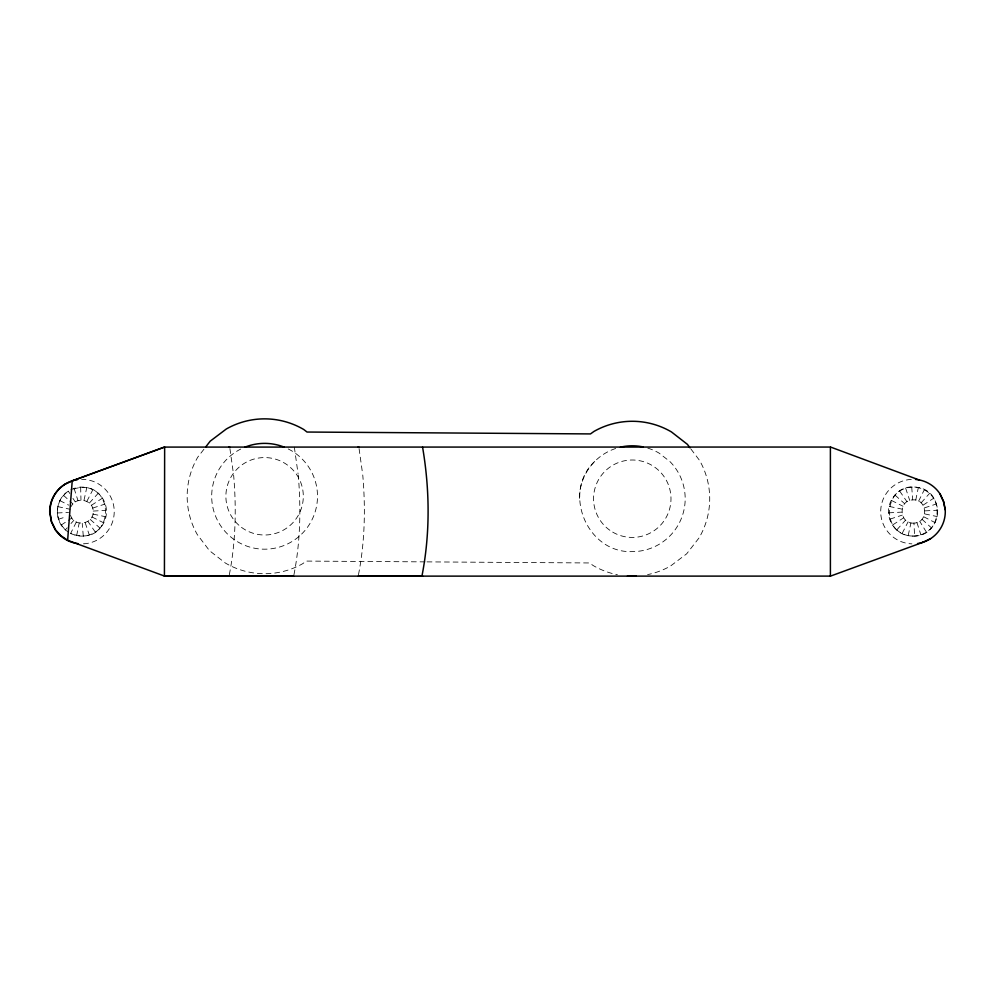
<?xml version="1.0" encoding="UTF-8"?>
<svg xmlns="http://www.w3.org/2000/svg" width="995" height="995" viewBox="0 0 995 995"><rect width="100%" height="100%" fill="white"/><g stroke="black" fill="none" stroke-linecap="round" stroke-linejoin="round"><path stroke-width="0.75" stroke-dasharray="4.97 3.73" d="M68.481 532.089C53.581 523.581 53.829 499.577 68.58 491.057A24.514 24.514 0 0 0 65.583 529.85M70.558 515.298C74.053 527.91 94.475 524.091 93.194 511.069C93.095 499.652 75.956 496.032 71.242 506.443M76.341 522.052L70.583 533.531C117.223 550.496 116.888 472.55 70.62 490.025M913.97 523.096C899.107 524.464 897.801 500.137 912.726 499.9C927.589 498.532 928.895 522.86 913.97 523.096L914.579 536.006C878.448 537.698 882.888 480.299 918.335 487.538C945.735 492.09 942.091 535.969 914.355 536.069M647.77 448.123A52.909 52.909 0 0 1 659.026 453.073L669.933 461.556A52.909 52.909 0 0 1 631.924 551.628C586.689 553.108 561.665 491.542 595.11 461.058M229.323 574.712C235.753 541.914 236.487 508.196 233.614 474.951M293.948 574.724C300.378 541.927 301.099 508.209 298.239 474.963M358.474 574.724C364.904 541.927 365.625 508.209 362.752 474.963M76.627 535.658L79.202 523.059M915.748 500.137L918.335 487.538M83.99 500.336L86.752 487.687M908.199 535.509L910.947 522.86M918.609 501.144L924.367 489.664M902.166 533.382L908.087 521.853M86.851 501.343L92.796 489.814M203.938 449.242L197.794 457.128A77.423 77.423 0 0 0 197.284 534.551L209.485 550.67L225.442 563.083A77.423 77.423 0 0 0 302.866 563.593L306.174 561.08L425.45 561.876M65.309 529.912L67.2 527.785M70.993 523.532L73.841 520.335M921.109 502.861L929.653 493.284M89.351 503.06L98.07 493.433M896.893 529.763L905.587 520.136M61.143 525.062L67.1 521.156M68.294 520.373L71.864 518.034M923.074 505.161L933.807 498.147M91.329 505.36L102.236 498.296M892.726 524.9L903.609 517.835M58.382 519.278L66.503 516.629M92.635 508.097L104.997 504.067M889.965 519.129L902.303 515.099M924.392 507.898L936.581 503.918M911.308 479.379L911.221 479.403A32.263 32.263 0 0 0 880.699 511.94A32.263 32.263 0 0 0 911.88 543.855M911.718 487.102L912.726 499.9M899.654 491.045L907.005 501.766M926.42 532.138L919.678 521.231M80.645 487.127L80.968 500.099M95.346 532.151L87.933 521.43M83.281 536.094L82.224 523.295M83.791 543.792L83.692 543.817A32.263 32.263 0 0 0 114.214 510.572A32.263 32.263 0 0 0 81.627 479.354M93.194 511.069L106.166 510.36M888.784 512.835L901.744 512.126M57.2 512.985L68.58 512.4M924.94 510.87L937.75 510.211M427.004 561.876L589.649 562.959L593.119 565.508A77.423 77.423 0 0 0 617.36 574.687M889.281 506.455L901.98 509.104M92.958 514.092L105.681 516.741M924.703 513.905L937.253 516.592M57.698 506.604L70.235 509.303M91.95 516.952L103.555 522.773M891.408 500.423L902.987 506.244M923.696 516.753L935.126 522.624M59.824 500.572L68.705 505.137M895.027 495.137L904.704 503.744M90.234 519.452L99.935 528.059M921.992 519.266L931.507 527.91M63.444 495.299L68.73 500.099M69.787 501.057L72.958 503.943M690.903 448.981L699.584 460.449A77.423 77.423 0 0 1 699.075 537.872L686.662 553.829L670.543 566.018A77.423 77.423 0 0 1 647.608 574.612M68.307 491.132L69.849 493.532M72.946 498.358L75.259 501.965M85.197 522.736L89.301 534.987M905.661 488.209L909.741 500.46M916.955 522.537L920.872 534.825M74.078 488.371L77.996 500.659M359.071 448.583L362.59 473.757M294.333 447.103L298.065 473.757M229.92 448.571L233.439 473.744M70.807 489.776A24.514 24.514 0 0 1 106.477 511.567A24.514 24.514 0 0 1 70.856 533.469M579.364 498.371A52.909 52.909 0 0 1 617.447 447.924M288.214 448.944A52.909 52.909 0 0 1 305.863 529.39A52.909 52.909 0 0 1 223.502 529.614A52.909 52.909 0 0 1 240.715 449.068M896.657 529.837A24.514 24.514 0 0 0 937.029 516.654A24.514 24.514 0 0 0 905.425 488.284A24.514 24.514 0 0 0 896.657 529.837M612.696 532.114A38.718 38.718 0 0 0 670.991 498.968A38.718 38.718 0 0 0 613.131 465.063A38.718 38.718 0 0 0 612.696 532.114M241.486 527.35A38.718 38.718 0 0 0 303.052 500.771A38.718 38.718 0 0 0 249.248 460.747A38.718 38.718 0 0 0 241.486 527.35"/><path stroke-width="1.49" d="M830.402 576.105L830.39 447.053L164.275 447.091L72.05 480.921L164.648 447.091L164.424 576.142L830.539 576.105L922.974 542.287M164.648 576.142L67.635 540.297L72.225 480.871L64.352 484.577M205.729 446.942L210.206 441.171L226.325 428.982A77.423 77.423 0 0 1 303.749 429.492L307.032 432.041L590.495 433.919L594.003 431.407A77.423 77.423 0 0 1 671.426 431.917L687.383 444.33L690.02 447.825M922.813 542.325L930.648 538.618M919.467 480.087L830.589 447.053M940.064 493.98L943.471 501.654L945.25 509.863L943.708 501.579L940.064 493.98A32.263 32.263 0 0 0 915.524 479.428M78.07 543.631A32.263 32.263 0 0 1 54.936 529.216L51.292 521.616L50.024 513.271A32.263 32.263 0 0 1 64.638 484.503M54.936 529.216L60.683 535.546L67.635 540.297M164.424 576.142L293.699 576.142M358.225 576.142L422.738 576.142L421.93 576.13C430.263 533.643 429.828 489.689 422.564 447.091M358.038 447.091L358.859 447.103M228.9 447.091L229.721 447.091M55.21 529.141L51.566 521.554L50.024 513.271M49.75 513.333A32.263 32.263 0 0 1 77.436 479.665M945.25 509.863A32.263 32.263 0 0 1 917.564 543.531M620.395 447.153A52.909 52.909 0 0 1 643.33 446.979M636.079 576.043A77.423 77.423 0 0 1 627.447 575.993M244.944 447.165A52.909 52.909 0 0 1 284.01 447.066"/></g></svg>
